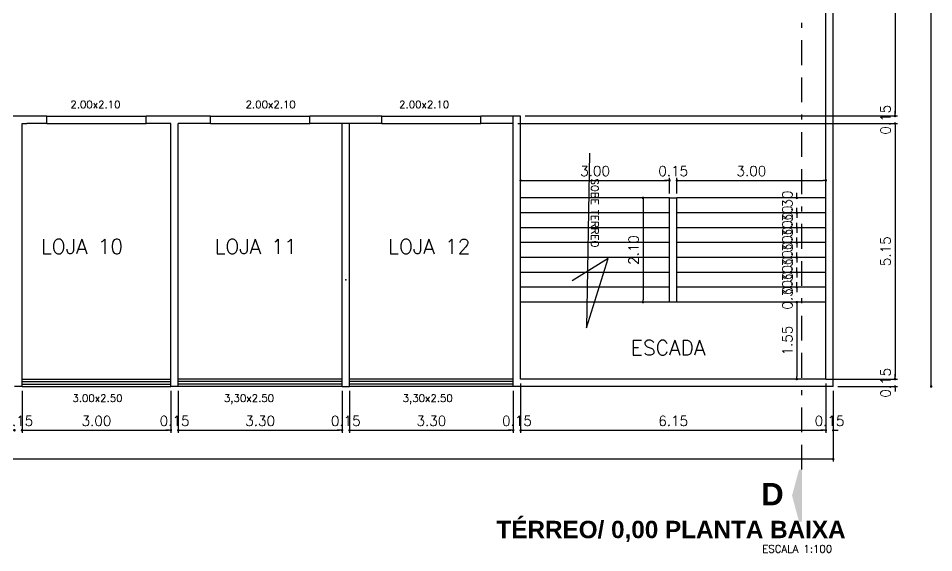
# Model space of a CAD drawing. Extents: x -151 to -2, y -18 to 162.
# Drawn here: x -107.27 to -88.82, y 41.7 to 52.46 of the extents above; entities that cross this region are included whole.
import ezdxf

# ---------------------------------------------------------------- set-up
doc = ezdxf.new("R2010")
doc.units = 0
doc.header["$MEASUREMENT"] = 0
doc.linetypes.add('BORDER', pattern=[1.75, 0.5, -0.25, 0.5, -0.25, 0, -0.25])
doc.layers.get('0').update_dxf_attribs({"linetype": 'CONTINUOUS'})
doc.layers.get('DEFPOINTS').update_dxf_attribs({"linetype": 'CONTINUOUS'})
for name, color, linetype in [('ALVENARIA', 7, 'CONTINUOUS'), ('ALVENARIA1', 44, 'CONTINUOUS'), ('CORTE', 6, 'CONTINUOUS'), ('COTA', 1, 'CONTINUOUS'), ('COTAS', 1, 'CONTINUOUS'), ('JAPOR', 142, 'CONTINUOUS'), ('TEXTO2', 40, 'CONTINUOUS'), ('TEXTO4', 4, 'CONTINUOUS'), ('TEXTO5', 5, 'CONTINUOUS')]:
    doc.layers.add(name, color=color, linetype=linetype)
doc.styles.add('SANSSERIFBOLD', font='sasb____.pfb')
doc.styles.add('SIMPLEX', font='SIMPLEX.SHX')
doc.styles.get("Standard").update_dxf_attribs({"font": 'TXT.shx', "height": 0.2})
doc.dimstyles.new('DIM100', dxfattribs={"dimtxt": 0.18, "dimasz": 0.05, "dimexe": 0.05, "dimexo": 0.09, "dimgap": 0.09, "dimtad": 1, "dimzin": 0, "dimdsep": 46, "dimtxsty": 'Standard', "dimblk": 'DOT', "dimblk1": 'DOT', "dimblk2": 'DOT', "dimsah": 1, "dimcen": 0.09, "dimadec": 0, "dimazin": 0, "dimtfac": 1, "dimtix": 1, "dimtofl": 0, "dimtmove": 2, "dimatfit": 3, "dimldrblk": 'DOT', "dimfxl": 1, "dimtolj": 1, "dimtzin": 0, "dimarcsym": 0})

# ---------------------------------------------------------------- blocks, each defined once
blk = doc.blocks.new('SETA')
at = {"layer": 'COTA'}
for points in [[(-150, 0), (0, 0), (-75, 28.2)], [(-150, 0), (-75, 28.2), (-150, 8.1)], [(-75, 28.2), (0, 0), (0, 8.1)]]:
    blk.add_solid(points, dxfattribs=at)
blk = doc.blocks.new('DOT')
at = {"layer": 'ALVENARIA', "color": 0, "linetype": 'ByBlock'}
blk.add_line((-0.5, 0), (-1, 0), dxfattribs=at)
at = {"layer": 'ALVENARIA', "color": 0, "linetype": 'ByBlock', "const_width": 0.5}
blk.add_lwpolyline([(-0.25, 0, 1), (0.25, 0, 1)], format="xyb", close=True, dxfattribs=at)
blk = doc.blocks.new('*D120')
at = {"color": 0, "linetype": 'ByBlock'}
for p, q in [((-91.417, 70.762), (-91.417, 70.812)), ((-90.923, 70.412), (-91.467, 70.412)), ((-91.417, 70.362), (-91.417, 70.312))]:
    blk.add_line(p, q, dxfattribs=at)
at = {"layer": 'DEFPOINTS', "color": 0, "linetype": 'ByBlock'}
for p in [(-90.833, 70.712), (-91.417, 70.412), (-90.833, 70.412)]:
    blk.add_point(p, dxfattribs=at)
at = {"color": 0, "linetype": 'ByBlock', "xscale": 0.05, "yscale": 0.05, "zscale": 0.05}
for p, rotation in [((-91.417, 70.712), 270), ((-91.417, 70.412), 90)]:
    blk.add_blockref('DOT', p, dxfattribs=dict(at, rotation=rotation))
at = {"color": 0, "linetype": 'ByBlock', "insert": (-91.607, 70.562), "char_height": 0.2, "attachment_point": 5, "rotation": 90}
blk.add_mtext('\\A1;0.30', dxfattribs=at)
blk = doc.blocks.new('*D121')
at = {"color": 0, "linetype": 'ByBlock'}
for p, q in [((-91.417, 70.462), (-91.417, 70.512)), ((-90.923, 70.112), (-91.467, 70.112)), ((-91.417, 70.062), (-91.417, 70.012))]:
    blk.add_line(p, q, dxfattribs=at)
at = {"layer": 'DEFPOINTS', "color": 0, "linetype": 'ByBlock'}
for p in [(-90.833, 70.412), (-91.417, 70.112), (-90.833, 70.112)]:
    blk.add_point(p, dxfattribs=at)
at = {"color": 0, "linetype": 'ByBlock', "xscale": 0.05, "yscale": 0.05, "zscale": 0.05}
for p, rotation in [((-91.417, 70.412), 270), ((-91.417, 70.112), 90)]:
    blk.add_blockref('DOT', p, dxfattribs=dict(at, rotation=rotation))
at = {"color": 0, "linetype": 'ByBlock', "insert": (-91.607, 70.262), "char_height": 0.2, "attachment_point": 5, "rotation": 90}
blk.add_mtext('\\A1;0.30', dxfattribs=at)
blk = doc.blocks.new('*D122')
at = {"color": 0, "linetype": 'ByBlock'}
for p, q in [((-91.417, 70.162), (-91.417, 70.212)), ((-90.923, 69.812), (-91.467, 69.812)), ((-91.417, 69.762), (-91.417, 69.712))]:
    blk.add_line(p, q, dxfattribs=at)
at = {"layer": 'DEFPOINTS', "color": 0, "linetype": 'ByBlock'}
for p in [(-90.833, 70.112), (-91.417, 69.812), (-90.833, 69.812)]:
    blk.add_point(p, dxfattribs=at)
at = {"color": 0, "linetype": 'ByBlock', "xscale": 0.05, "yscale": 0.05, "zscale": 0.05}
for p, rotation in [((-91.417, 70.112), 270), ((-91.417, 69.812), 90)]:
    blk.add_blockref('DOT', p, dxfattribs=dict(at, rotation=rotation))
at = {"color": 0, "linetype": 'ByBlock', "insert": (-91.607, 69.962), "char_height": 0.2, "attachment_point": 5, "rotation": 90}
blk.add_mtext('\\A1;0.30', dxfattribs=at)
blk = doc.blocks.new('*D123')
at = {"color": 0, "linetype": 'ByBlock'}
for p, q in [((-91.417, 69.862), (-91.417, 69.912)), ((-90.923, 69.512), (-91.467, 69.512)), ((-91.417, 69.462), (-91.417, 69.412))]:
    blk.add_line(p, q, dxfattribs=at)
at = {"layer": 'DEFPOINTS', "color": 0, "linetype": 'ByBlock'}
for p in [(-90.833, 69.812), (-91.417, 69.512), (-90.833, 69.512)]:
    blk.add_point(p, dxfattribs=at)
at = {"color": 0, "linetype": 'ByBlock', "xscale": 0.05, "yscale": 0.05, "zscale": 0.05}
for p, rotation in [((-91.417, 69.812), 270), ((-91.417, 69.512), 90)]:
    blk.add_blockref('DOT', p, dxfattribs=dict(at, rotation=rotation))
at = {"color": 0, "linetype": 'ByBlock', "insert": (-91.607, 69.662), "char_height": 0.2, "attachment_point": 5, "rotation": 90}
blk.add_mtext('\\A1;0.30', dxfattribs=at)
blk = doc.blocks.new('*D124')
at = {"color": 0, "linetype": 'ByBlock'}
for p, q in [((-91.417, 69.562), (-91.417, 69.612)), ((-90.923, 69.212), (-91.467, 69.212)), ((-91.417, 69.162), (-91.417, 69.112))]:
    blk.add_line(p, q, dxfattribs=at)
at = {"layer": 'DEFPOINTS', "color": 0, "linetype": 'ByBlock'}
for p in [(-90.833, 69.512), (-91.417, 69.212), (-90.833, 69.212)]:
    blk.add_point(p, dxfattribs=at)
at = {"color": 0, "linetype": 'ByBlock', "xscale": 0.05, "yscale": 0.05, "zscale": 0.05}
for p, rotation in [((-91.417, 69.512), 270), ((-91.417, 69.212), 90)]:
    blk.add_blockref('DOT', p, dxfattribs=dict(at, rotation=rotation))
at = {"color": 0, "linetype": 'ByBlock', "insert": (-91.607, 69.362), "char_height": 0.2, "attachment_point": 5, "rotation": 90}
blk.add_mtext('\\A1;0.30', dxfattribs=at)
blk = doc.blocks.new('*D125')
at = {"color": 0, "linetype": 'ByBlock'}
for p, q in [((-91.417, 69.262), (-91.417, 69.312)), ((-90.923, 68.912), (-91.467, 68.912)), ((-91.417, 68.862), (-91.417, 68.812))]:
    blk.add_line(p, q, dxfattribs=at)
at = {"layer": 'DEFPOINTS', "color": 0, "linetype": 'ByBlock'}
for p in [(-90.833, 69.212), (-91.417, 68.912), (-90.833, 68.912)]:
    blk.add_point(p, dxfattribs=at)
at = {"color": 0, "linetype": 'ByBlock', "xscale": 0.05, "yscale": 0.05, "zscale": 0.05}
for p, rotation in [((-91.417, 69.212), 270), ((-91.417, 68.912), 90)]:
    blk.add_blockref('DOT', p, dxfattribs=dict(at, rotation=rotation))
at = {"color": 0, "linetype": 'ByBlock', "insert": (-91.607, 69.062), "char_height": 0.2, "attachment_point": 5, "rotation": 90}
blk.add_mtext('\\A1;0.30', dxfattribs=at)
blk = doc.blocks.new('*D126')
at = {"color": 0, "linetype": 'ByBlock'}
for p, q in [((-91.417, 68.962), (-91.417, 69.012)), ((-90.923, 68.612), (-91.467, 68.612)), ((-91.417, 68.562), (-91.417, 68.512))]:
    blk.add_line(p, q, dxfattribs=at)
at = {"layer": 'DEFPOINTS', "color": 0, "linetype": 'ByBlock'}
for p in [(-90.833, 68.912), (-91.417, 68.612), (-90.833, 68.612)]:
    blk.add_point(p, dxfattribs=at)
at = {"color": 0, "linetype": 'ByBlock', "xscale": 0.05, "yscale": 0.05, "zscale": 0.05}
for p, rotation in [((-91.417, 68.912), 270), ((-91.417, 68.612), 90)]:
    blk.add_blockref('DOT', p, dxfattribs=dict(at, rotation=rotation))
at = {"color": 0, "linetype": 'ByBlock', "insert": (-91.607, 68.762), "char_height": 0.2, "attachment_point": 5, "rotation": 90}
blk.add_mtext('\\A1;0.30', dxfattribs=at)
blk = doc.blocks.new('*D127')
at = {"color": 0, "linetype": 'ByBlock'}
for p, q in [((-91.417, 68.562), (-91.417, 67.112)), ((-90.923, 67.062), (-91.467, 67.062))]:
    blk.add_line(p, q, dxfattribs=at)
at = {"layer": 'DEFPOINTS', "color": 0, "linetype": 'ByBlock'}
for p in [(-90.833, 68.612), (-91.417, 67.062), (-90.833, 67.062)]:
    blk.add_point(p, dxfattribs=at)
at = {"color": 0, "linetype": 'ByBlock', "xscale": 0.05, "yscale": 0.05, "zscale": 0.05}
for p, rotation in [((-91.417, 68.612), 90), ((-91.417, 67.062), 270)]:
    blk.add_blockref('DOT', p, dxfattribs=dict(at, rotation=rotation))
at = {"color": 0, "linetype": 'ByBlock', "insert": (-91.607, 67.837), "char_height": 0.2, "attachment_point": 5, "rotation": 90}
blk.add_mtext('\\A1;1.55', dxfattribs=at)
blk = doc.blocks.new('*D128')
at = {"color": 0, "linetype": 'ByBlock'}
for p, q in [((-94.073, 70.712), (-94.567, 70.712)), ((-94.517, 70.662), (-94.517, 68.662)), ((-94.073, 68.612), (-94.567, 68.612))]:
    blk.add_line(p, q, dxfattribs=at)
at = {"layer": 'DEFPOINTS', "color": 0, "linetype": 'ByBlock'}
for p in [(-93.983, 70.712), (-94.517, 68.612), (-93.983, 68.612)]:
    blk.add_point(p, dxfattribs=at)
at = {"color": 0, "linetype": 'ByBlock', "xscale": 0.05, "yscale": 0.05, "zscale": 0.05}
for p, rotation in [((-94.517, 70.712), 90), ((-94.517, 68.612), 270)]:
    blk.add_blockref('DOT', p, dxfattribs=dict(at, rotation=rotation))
at = {"color": 0, "linetype": 'ByBlock', "insert": (-94.707, 69.662), "char_height": 0.2, "attachment_point": 5, "rotation": 90}
blk.add_mtext('\\A1;2.10', dxfattribs=at)
blk = doc.blocks.new('*D169')
at = {"color": 0, "linetype": 'ByBlock'}
for p, q in [((-107.033, -34.949), (-107.033, -35.791)), ((-107.233, -35.741), (-107.283, -35.741)), ((-106.983, -35.741), (-106.933, -35.741))]:
    blk.add_line(p, q, dxfattribs=at)
at = {"layer": 'DEFPOINTS', "color": 0, "linetype": 'ByBlock'}
for p in [(-107.183, -34.859), (-107.033, -34.859), (-107.033, -35.741)]:
    blk.add_point(p, dxfattribs=at)
at = {"color": 0, "linetype": 'ByBlock', "xscale": 0.05, "yscale": 0.05, "zscale": 0.05}
blk.add_blockref('DOT', (-107.183, -35.741), dxfattribs=at)
at = {"color": 0, "linetype": 'ByBlock', "xscale": 0.05, "yscale": 0.05, "zscale": 0.05, "rotation": 180}
blk.add_blockref('DOT', (-107.033, -35.741), dxfattribs=at)
at = {"color": 0, "linetype": 'ByBlock', "insert": (-107.108, -35.551), "char_height": 0.2, "attachment_point": 5}
blk.add_mtext('\\A1;0.15', dxfattribs=at)
blk = doc.blocks.new('*D170')
at = {"color": 0, "linetype": 'ByBlock'}
for p, q in [((-104.033, -34.949), (-104.033, -35.791)), ((-106.983, -35.741), (-104.083, -35.741))]:
    blk.add_line(p, q, dxfattribs=at)
at = {"layer": 'DEFPOINTS', "color": 0, "linetype": 'ByBlock'}
for p in [(-107.033, -34.859), (-104.033, -34.859), (-104.033, -35.741)]:
    blk.add_point(p, dxfattribs=at)
at = {"color": 0, "linetype": 'ByBlock', "xscale": 0.05, "yscale": 0.05, "zscale": 0.05, "rotation": 180}
blk.add_blockref('DOT', (-107.033, -35.741), dxfattribs=at)
at = {"color": 0, "linetype": 'ByBlock', "xscale": 0.05, "yscale": 0.05, "zscale": 0.05}
blk.add_blockref('DOT', (-104.033, -35.741), dxfattribs=at)
at = {"color": 0, "linetype": 'ByBlock', "insert": (-105.533, -35.551), "char_height": 0.2, "attachment_point": 5}
blk.add_mtext('\\A1;3.00', dxfattribs=at)
blk = doc.blocks.new('*D171')
at = {"color": 0, "linetype": 'ByBlock'}
for p, q in [((-103.883, -34.949), (-103.883, -35.791)), ((-104.083, -35.741), (-104.133, -35.741)), ((-103.833, -35.741), (-103.783, -35.741))]:
    blk.add_line(p, q, dxfattribs=at)
at = {"layer": 'DEFPOINTS', "color": 0, "linetype": 'ByBlock'}
for p in [(-104.033, -34.859), (-103.883, -34.859), (-103.883, -35.741)]:
    blk.add_point(p, dxfattribs=at)
at = {"color": 0, "linetype": 'ByBlock', "xscale": 0.05, "yscale": 0.05, "zscale": 0.05}
blk.add_blockref('DOT', (-104.033, -35.741), dxfattribs=at)
at = {"color": 0, "linetype": 'ByBlock', "xscale": 0.05, "yscale": 0.05, "zscale": 0.05, "rotation": 180}
blk.add_blockref('DOT', (-103.883, -35.741), dxfattribs=at)
at = {"color": 0, "linetype": 'ByBlock', "insert": (-103.958, -35.551), "char_height": 0.2, "attachment_point": 5}
blk.add_mtext('\\A1;0.15', dxfattribs=at)
blk = doc.blocks.new('*D172')
at = {"color": 0, "linetype": 'ByBlock'}
for p, q in [((-100.583, -34.949), (-100.583, -35.791)), ((-103.833, -35.741), (-100.633, -35.741))]:
    blk.add_line(p, q, dxfattribs=at)
at = {"layer": 'DEFPOINTS', "color": 0, "linetype": 'ByBlock'}
for p in [(-103.883, -34.859), (-100.583, -34.859), (-100.583, -35.741)]:
    blk.add_point(p, dxfattribs=at)
at = {"color": 0, "linetype": 'ByBlock', "xscale": 0.05, "yscale": 0.05, "zscale": 0.05, "rotation": 180}
blk.add_blockref('DOT', (-103.883, -35.741), dxfattribs=at)
at = {"color": 0, "linetype": 'ByBlock', "xscale": 0.05, "yscale": 0.05, "zscale": 0.05}
blk.add_blockref('DOT', (-100.583, -35.741), dxfattribs=at)
at = {"color": 0, "linetype": 'ByBlock', "insert": (-102.233, -35.551), "char_height": 0.2, "attachment_point": 5}
blk.add_mtext('\\A1;3.30', dxfattribs=at)
blk = doc.blocks.new('*D173')
at = {"color": 0, "linetype": 'ByBlock'}
for p, q in [((-100.433, -34.949), (-100.433, -35.791)), ((-100.633, -35.741), (-100.683, -35.741)), ((-100.383, -35.741), (-100.333, -35.741))]:
    blk.add_line(p, q, dxfattribs=at)
at = {"layer": 'DEFPOINTS', "color": 0, "linetype": 'ByBlock'}
for p in [(-100.583, -34.859), (-100.433, -34.859), (-100.433, -35.741)]:
    blk.add_point(p, dxfattribs=at)
at = {"color": 0, "linetype": 'ByBlock', "xscale": 0.05, "yscale": 0.05, "zscale": 0.05}
blk.add_blockref('DOT', (-100.583, -35.741), dxfattribs=at)
at = {"color": 0, "linetype": 'ByBlock', "xscale": 0.05, "yscale": 0.05, "zscale": 0.05, "rotation": 180}
blk.add_blockref('DOT', (-100.433, -35.741), dxfattribs=at)
at = {"color": 0, "linetype": 'ByBlock', "insert": (-100.508, -35.551), "char_height": 0.2, "attachment_point": 5}
blk.add_mtext('\\A1;0.15', dxfattribs=at)
blk = doc.blocks.new('*D174')
at = {"color": 0, "linetype": 'ByBlock'}
for p, q in [((-97.133, -34.949), (-97.133, -35.791)), ((-100.383, -35.741), (-97.183, -35.741))]:
    blk.add_line(p, q, dxfattribs=at)
at = {"layer": 'DEFPOINTS', "color": 0, "linetype": 'ByBlock'}
for p in [(-100.433, -34.859), (-97.133, -34.859), (-97.133, -35.741)]:
    blk.add_point(p, dxfattribs=at)
at = {"color": 0, "linetype": 'ByBlock', "xscale": 0.05, "yscale": 0.05, "zscale": 0.05, "rotation": 180}
blk.add_blockref('DOT', (-100.433, -35.741), dxfattribs=at)
at = {"color": 0, "linetype": 'ByBlock', "xscale": 0.05, "yscale": 0.05, "zscale": 0.05}
blk.add_blockref('DOT', (-97.133, -35.741), dxfattribs=at)
at = {"color": 0, "linetype": 'ByBlock', "insert": (-98.783, -35.551), "char_height": 0.2, "attachment_point": 5}
blk.add_mtext('\\A1;3.30', dxfattribs=at)
blk = doc.blocks.new('*D175')
at = {"color": 0, "linetype": 'ByBlock'}
for p, q in [((-96.983, -34.799), (-96.983, -35.791)), ((-97.183, -35.741), (-97.233, -35.741)), ((-96.933, -35.741), (-96.883, -35.741))]:
    blk.add_line(p, q, dxfattribs=at)
at = {"layer": 'DEFPOINTS', "color": 0, "linetype": 'ByBlock'}
for p in [(-97.133, -34.859), (-96.983, -34.709), (-96.983, -35.741)]:
    blk.add_point(p, dxfattribs=at)
at = {"color": 0, "linetype": 'ByBlock', "xscale": 0.05, "yscale": 0.05, "zscale": 0.05}
blk.add_blockref('DOT', (-97.133, -35.741), dxfattribs=at)
at = {"color": 0, "linetype": 'ByBlock', "xscale": 0.05, "yscale": 0.05, "zscale": 0.05, "rotation": 180}
blk.add_blockref('DOT', (-96.983, -35.741), dxfattribs=at)
at = {"color": 0, "linetype": 'ByBlock', "insert": (-97.058, -35.551), "char_height": 0.2, "attachment_point": 5}
blk.add_mtext('\\A1;0.15', dxfattribs=at)
blk = doc.blocks.new('*D176')
at = {"color": 0, "linetype": 'ByBlock'}
for p, q in [((-90.833, -34.799), (-90.833, -35.791)), ((-96.933, -35.741), (-90.883, -35.741))]:
    blk.add_line(p, q, dxfattribs=at)
at = {"layer": 'DEFPOINTS', "color": 0, "linetype": 'ByBlock'}
for p in [(-96.983, -34.709), (-90.833, -34.709), (-90.833, -35.741)]:
    blk.add_point(p, dxfattribs=at)
at = {"color": 0, "linetype": 'ByBlock', "xscale": 0.05, "yscale": 0.05, "zscale": 0.05, "rotation": 180}
blk.add_blockref('DOT', (-96.983, -35.741), dxfattribs=at)
at = {"color": 0, "linetype": 'ByBlock', "xscale": 0.05, "yscale": 0.05, "zscale": 0.05}
blk.add_blockref('DOT', (-90.833, -35.741), dxfattribs=at)
at = {"color": 0, "linetype": 'ByBlock', "insert": (-93.908, -35.551), "char_height": 0.2, "attachment_point": 5}
blk.add_mtext('\\A1;6.15', dxfattribs=at)
blk = doc.blocks.new('*D177')
at = {"color": 0, "linetype": 'ByBlock'}
for p, q in [((-90.683, -34.949), (-90.683, -35.791)), ((-90.883, -35.741), (-90.933, -35.741)), ((-90.633, -35.741), (-90.583, -35.741))]:
    blk.add_line(p, q, dxfattribs=at)
at = {"layer": 'DEFPOINTS', "color": 0, "linetype": 'ByBlock'}
for p in [(-90.833, -34.709), (-90.683, -34.859), (-90.683, -35.741)]:
    blk.add_point(p, dxfattribs=at)
at = {"color": 0, "linetype": 'ByBlock', "xscale": 0.05, "yscale": 0.05, "zscale": 0.05}
blk.add_blockref('DOT', (-90.833, -35.741), dxfattribs=at)
at = {"color": 0, "linetype": 'ByBlock', "xscale": 0.05, "yscale": 0.05, "zscale": 0.05, "rotation": 180}
blk.add_blockref('DOT', (-90.683, -35.741), dxfattribs=at)
at = {"color": 0, "linetype": 'ByBlock', "insert": (-90.758, -35.551), "char_height": 0.2, "attachment_point": 5}
blk.add_mtext('\\A1;0.15', dxfattribs=at)
blk = doc.blocks.new('*D178')
at = {"color": 0, "linetype": 'ByBlock'}
for p, q in [((-148.728, -34.949), (-148.728, -36.37)), ((-90.683, -34.949), (-90.683, -36.37)), ((-90.733, -36.32), (-148.678, -36.32))]:
    blk.add_line(p, q, dxfattribs=at)
at = {"layer": 'DEFPOINTS', "color": 0, "linetype": 'ByBlock'}
for p in [(-148.728, -34.859), (-90.683, -34.859), (-148.728, -36.32)]:
    blk.add_point(p, dxfattribs=at)
at = {"color": 0, "linetype": 'ByBlock', "xscale": 0.05, "yscale": 0.05, "zscale": 0.05, "rotation": 180}
blk.add_blockref('DOT', (-148.728, -36.32), dxfattribs=at)
at = {"color": 0, "linetype": 'ByBlock', "xscale": 0.05, "yscale": 0.05, "zscale": 0.05}
blk.add_blockref('DOT', (-90.683, -36.32), dxfattribs=at)
at = {"color": 0, "linetype": 'ByBlock', "insert": (-119.705, -36.13), "char_height": 0.2, "attachment_point": 5}
blk.add_mtext('\\A1;58.05', dxfattribs=at)
blk = doc.blocks.new('*D262')
at = {"color": 0, "linetype": 'ByBlock'}
for p, q in [((-89.438, -24.309), (-89.438, -29.359)), ((-96.893, -29.409), (-89.388, -29.409))]:
    blk.add_line(p, q, dxfattribs=at)
at = {"layer": 'DEFPOINTS', "color": 0, "linetype": 'ByBlock'}
for p in [(-90.683, -24.259), (-96.983, -29.409), (-89.438, -29.409)]:
    blk.add_point(p, dxfattribs=at)
at = {"color": 0, "linetype": 'ByBlock', "xscale": 0.05, "yscale": 0.05, "zscale": 0.05}
for p, rotation in [((-89.438, -24.259), 90), ((-89.438, -29.409), 270)]:
    blk.add_blockref('DOT', p, dxfattribs=dict(at, rotation=rotation))
at = {"color": 0, "linetype": 'ByBlock', "insert": (-89.628, -26.834), "char_height": 0.2, "attachment_point": 5, "rotation": 90}
blk.add_mtext('\\A1;5.15', dxfattribs=at)
blk = doc.blocks.new('*D263')
at = {"color": 0, "linetype": 'ByBlock'}
for p, q in [((-89.438, -29.359), (-89.438, -29.309)), ((-97.043, -29.559), (-89.388, -29.559)), ((-89.438, -29.609), (-89.438, -29.659))]:
    blk.add_line(p, q, dxfattribs=at)
at = {"layer": 'DEFPOINTS', "color": 0, "linetype": 'ByBlock'}
for p in [(-96.983, -29.409), (-97.133, -29.559), (-89.438, -29.559)]:
    blk.add_point(p, dxfattribs=at)
at = {"color": 0, "linetype": 'ByBlock', "xscale": 0.05, "yscale": 0.05, "zscale": 0.05}
for p, rotation in [((-89.438, -29.409), 270), ((-89.438, -29.559), 90)]:
    blk.add_blockref('DOT', p, dxfattribs=dict(at, rotation=rotation))
at = {"color": 0, "linetype": 'ByBlock', "insert": (-89.628, -29.484), "char_height": 0.2, "attachment_point": 5, "rotation": 90}
blk.add_mtext('\\A1;0.15', dxfattribs=at)
blk = doc.blocks.new('*D264')
at = {"color": 0, "linetype": 'ByBlock'}
for p, q in [((-89.438, -29.609), (-89.438, -34.659)), ((-90.833, -34.709), (-89.388, -34.709))]:
    blk.add_line(p, q, dxfattribs=at)
at = {"layer": 'DEFPOINTS', "color": 0, "linetype": 'ByBlock'}
for p in [(-97.133, -29.559), (-90.923, -34.709), (-89.438, -34.709)]:
    blk.add_point(p, dxfattribs=at)
at = {"color": 0, "linetype": 'ByBlock', "xscale": 0.05, "yscale": 0.05, "zscale": 0.05}
for p, rotation in [((-89.438, -29.559), 90), ((-89.438, -34.709), 270)]:
    blk.add_blockref('DOT', p, dxfattribs=dict(at, rotation=rotation))
at = {"color": 0, "linetype": 'ByBlock', "insert": (-89.628, -32.134), "char_height": 0.2, "attachment_point": 5, "rotation": 90}
blk.add_mtext('\\A1;5.15', dxfattribs=at)
blk = doc.blocks.new('*D265')
at = {"color": 0, "linetype": 'ByBlock'}
for p, q in [((-89.438, -34.659), (-89.438, -34.609)), ((-90.593, -34.859), (-89.388, -34.859)), ((-89.438, -34.909), (-89.438, -34.959))]:
    blk.add_line(p, q, dxfattribs=at)
at = {"layer": 'DEFPOINTS', "color": 0, "linetype": 'ByBlock'}
for p in [(-90.923, -34.709), (-90.683, -34.859), (-89.438, -34.859)]:
    blk.add_point(p, dxfattribs=at)
at = {"color": 0, "linetype": 'ByBlock', "xscale": 0.05, "yscale": 0.05, "zscale": 0.05}
for p, rotation in [((-89.438, -34.709), 270), ((-89.438, -34.859), 90)]:
    blk.add_blockref('DOT', p, dxfattribs=dict(at, rotation=rotation))
at = {"color": 0, "linetype": 'ByBlock', "insert": (-89.628, -34.784), "char_height": 0.2, "attachment_point": 5, "rotation": 90}
blk.add_mtext('\\A1;0.15', dxfattribs=at)
blk = doc.blocks.new('*D266')
at = {"color": 0, "linetype": 'ByBlock'}
for p, q in [((-93.893, 3.641), (-88.659, 3.641)), ((-88.709, -34.809), (-88.709, 3.591))]:
    blk.add_line(p, q, dxfattribs=at)
at = {"layer": 'DEFPOINTS', "color": 0, "linetype": 'ByBlock'}
for p in [(-93.983, 3.641), (-88.709, 3.641), (-90.683, -34.859)]:
    blk.add_point(p, dxfattribs=at)
at = {"color": 0, "linetype": 'ByBlock', "xscale": 0.05, "yscale": 0.05, "zscale": 0.05}
for p, rotation in [((-88.709, 3.641), 90), ((-88.709, -34.859), 270)]:
    blk.add_blockref('DOT', p, dxfattribs=dict(at, rotation=rotation))
at = {"color": 0, "linetype": 'ByBlock', "insert": (-88.899, -15.609), "char_height": 0.2, "attachment_point": 5, "rotation": 90}
blk.add_mtext('\\A1;38.50', dxfattribs=at)
blk = doc.blocks.new('*D334')
at = {"color": 0, "linetype": 'ByBlock'}
for p, q in [((-97.147, 48.933), (-97.147, 49.245)), ((-97.097, 49.195), (-94.197, 49.195)), ((-94.147, 48.933), (-94.147, 49.245))]:
    blk.add_line(p, q, dxfattribs=at)
at = {"layer": 'DEFPOINTS', "color": 0, "linetype": 'ByBlock'}
for p in [(-94.147, 49.195), (-97.147, 48.843), (-94.147, 48.843)]:
    blk.add_point(p, dxfattribs=at)
at = {"color": 0, "linetype": 'ByBlock', "xscale": 0.05, "yscale": 0.05, "zscale": 0.05, "rotation": 180}
blk.add_blockref('DOT', (-97.147, 49.195), dxfattribs=at)
at = {"color": 0, "linetype": 'ByBlock', "xscale": 0.05, "yscale": 0.05, "zscale": 0.05}
blk.add_blockref('DOT', (-94.147, 49.195), dxfattribs=at)
at = {"color": 0, "linetype": 'ByBlock', "insert": (-95.647, 49.385), "char_height": 0.2, "attachment_point": 5}
blk.add_mtext('\\A1;3.00', dxfattribs=at)
blk = doc.blocks.new('*D335')
at = {"color": 0, "linetype": 'ByBlock'}
for p, q in [((-94.197, 49.195), (-94.247, 49.195)), ((-93.997, 48.933), (-93.997, 49.245)), ((-93.947, 49.195), (-93.897, 49.195))]:
    blk.add_line(p, q, dxfattribs=at)
at = {"layer": 'DEFPOINTS', "color": 0, "linetype": 'ByBlock'}
for p in [(-93.997, 49.195), (-94.147, 48.843), (-93.997, 48.843)]:
    blk.add_point(p, dxfattribs=at)
at = {"color": 0, "linetype": 'ByBlock', "xscale": 0.05, "yscale": 0.05, "zscale": 0.05}
blk.add_blockref('DOT', (-94.147, 49.195), dxfattribs=at)
at = {"color": 0, "linetype": 'ByBlock', "xscale": 0.05, "yscale": 0.05, "zscale": 0.05, "rotation": 180}
blk.add_blockref('DOT', (-93.997, 49.195), dxfattribs=at)
at = {"color": 0, "linetype": 'ByBlock', "insert": (-94.072, 49.385), "char_height": 0.2, "attachment_point": 5}
blk.add_mtext('\\A1;0.15', dxfattribs=at)
blk = doc.blocks.new('*D336')
at = {"color": 0, "linetype": 'ByBlock'}
for p, q in [((-93.947, 49.195), (-91.047, 49.195)), ((-90.997, 48.933), (-90.997, 49.245))]:
    blk.add_line(p, q, dxfattribs=at)
at = {"layer": 'DEFPOINTS', "color": 0, "linetype": 'ByBlock'}
for p in [(-90.997, 49.195), (-93.997, 48.843), (-90.997, 48.843)]:
    blk.add_point(p, dxfattribs=at)
at = {"color": 0, "linetype": 'ByBlock', "xscale": 0.05, "yscale": 0.05, "zscale": 0.05, "rotation": 180}
blk.add_blockref('DOT', (-93.997, 49.195), dxfattribs=at)
at = {"color": 0, "linetype": 'ByBlock', "xscale": 0.05, "yscale": 0.05, "zscale": 0.05}
blk.add_blockref('DOT', (-90.997, 49.195), dxfattribs=at)
at = {"color": 0, "linetype": 'ByBlock', "insert": (-92.497, 49.385), "char_height": 0.2, "attachment_point": 5}
blk.add_mtext('\\A1;3.00', dxfattribs=at)

msp = doc.modelspace()

# ---------------------------------------------------------------- linework, layer by layer
at = {"layer": 'ALVENARIA'}
for p, q in [((-90.997, 50.493), (-90.997, 55.793)), ((-90.847, 45.043), (-90.847, 55.793)), ((-107.097, 50.493), (-107.847, 50.493)), ((-106.697, 50.493), (-107.097, 50.493)), ((-106.697, 50.343), (-106.697, 50.493)), ((-104.697, 50.343), (-104.697, 50.493)), ((-103.397, 50.493), (-104.697, 50.493)), ((-103.397, 50.343), (-103.397, 50.493)), ((-101.397, 50.343), (-101.397, 50.493)), ((-99.947, 50.493), (-101.397, 50.493)), ((-99.947, 50.343), (-99.947, 50.493)), ((-97.397, 50.493), (-97.947, 50.493)), ((-97.947, 50.343), (-97.947, 50.493)), ((-97.147, 50.493), (-97.397, 50.493)), ((-97.297, 45.043), (-97.297, 50.493)), ((-97.147, 45.193), (-97.147, 50.493)), ((-90.997, 45.193), (-90.997, 50.493)), ((-107.197, 45.043), (-107.197, 50.343)), ((-106.697, 50.343), (-107.097, 50.343)), ((-104.197, 50.343), (-104.697, 50.343)), ((-104.197, 45.043), (-104.197, 50.343)), ((-104.047, 45.043), (-104.047, 50.343)), ((-103.397, 50.343), (-104.047, 50.343)), ((-99.947, 50.343), (-101.397, 50.343)), ((-100.747, 45.043), (-100.747, 50.343)), ((-100.597, 45.043), (-100.597, 50.343)), ((-97.397, 50.343), (-97.947, 50.343)), ((-97.297, 50.343), (-97.397, 50.343)), ((-97.297, 50.343), (-97.347, 50.343)), ((-94.147, 46.743), (-94.147, 48.843)), ((-93.997, 46.743), (-93.997, 48.843)), ((-107.197, 45.043), (-107.347, 45.043)), ((-104.047, 45.043), (-104.197, 45.043)), ((-90.847, 45.043), (-97.297, 45.043)), ((-90.997, 45.193), (-97.147, 45.193))]:
    msp.add_line(p, q, dxfattribs=at)
at = {"layer": 'ALVENARIA', "linetype": 'Continuous'}
for p, q in [((-94.147, 48.843), (-93.997, 48.843)), ((-100.747, 45.043), (-100.597, 45.043))]:
    msp.add_line(p, q, dxfattribs=at)
at = {"layer": 'ALVENARIA1'}
for p, q in [((-94.147, 48.843), (-97.147, 48.843)), ((-90.997, 48.843), (-93.997, 48.843)), ((-94.147, 48.543), (-97.147, 48.543)), ((-90.997, 48.543), (-93.997, 48.543)), ((-94.147, 48.243), (-97.147, 48.243)), ((-90.997, 48.243), (-93.997, 48.243)), ((-94.147, 47.943), (-97.147, 47.943)), ((-90.997, 47.943), (-93.997, 47.943)), ((-94.147, 47.643), (-97.147, 47.643)), ((-90.997, 47.643), (-93.997, 47.643)), ((-94.147, 47.343), (-97.147, 47.343)), ((-90.997, 47.343), (-93.997, 47.343)), ((-94.147, 47.043), (-97.147, 47.043)), ((-90.997, 47.043), (-93.997, 47.043)), ((-93.997, 46.743), (-97.147, 46.743)), ((-90.997, 46.743), (-93.997, 46.743))]:
    msp.add_line(p, q, dxfattribs=at)
at = {"layer": 'CORTE', "linetype": 'BORDER'}
msp.add_line((-91.48, 43.371), (-91.48, 56.079), dxfattribs=at)
at = {"layer": 'COTA'}
for p, q in [((-95.763, 49.742), (-95.817, 46.225)), ((-95.383, 47.625), (-96.111, 47.171)), ((-95.817, 46.225), (-95.383, 47.625))]:
    msp.add_line(p, q, dxfattribs=at)
at = {"layer": 'JAPOR'}
for p, q in [((-106.697, 50.493), (-104.697, 50.493)), ((-103.397, 50.493), (-101.397, 50.493)), ((-99.947, 50.493), (-97.947, 50.493)), ((-107.197, 50.343), (-107.097, 50.343)), ((-106.697, 50.343), (-104.697, 50.343)), ((-103.397, 50.343), (-101.397, 50.343)), ((-99.947, 50.343), (-97.947, 50.343)), ((-97.347, 50.343), (-97.397, 50.343)), ((-107.197, 45.193), (-104.197, 45.193)), ((-107.197, 45.143), (-104.197, 45.143)), ((-107.197, 45.093), (-104.197, 45.093)), ((-107.197, 45.043), (-104.197, 45.043)), ((-100.747, 45.193), (-104.047, 45.193)), ((-100.747, 45.143), (-104.047, 45.143)), ((-100.747, 45.093), (-104.047, 45.093)), ((-100.747, 45.043), (-104.047, 45.043)), ((-97.297, 45.193), (-100.597, 45.193)), ((-97.297, 45.143), (-100.597, 45.143)), ((-97.297, 45.093), (-100.597, 45.093)), ((-97.297, 45.043), (-100.597, 45.043))]:
    msp.add_line(p, q, dxfattribs=at)
msp.add_point((-100.672, 47.193), dxfattribs=at)

# ---------------------------------------------------------------- block references
at = {"layer": 'COTA', "xscale": 0.007, "yscale": 0.007, "zscale": 0.007, "rotation": 90}
msp.add_blockref('SETA', (-91.48, 43.371), dxfattribs=at)

# ---------------------------------------------------------------- texts
at = {"layer": 'TEXTO2', "style": 'SIMPLEX'}
for s, p in [('2.00x2.10', (-106.222, 50.651)), ('2.00x2.10', (-102.69, 50.651)), ('2.00x2.10', (-99.596, 50.651)), ('3.00x2.50', (-106.181, 44.735)), ('3,30x2.50', (-103.127, 44.735)), ('3,30x2.50', (-99.525, 44.735)), ('ESCALA 1:100', (-92.277, 41.696))]:
    msp.add_text(s, height=0.15, dxfattribs=at).set_placement(p)
msp.add_text('SOBE TERREO', height=0.15, rotation=270, dxfattribs=at).set_placement((-95.725, 49.235))
at = {"layer": 'TEXTO4', "style": 'SIMPLEX'}
for s, p in [('LOJA 10', (-106.817, 47.714)), ('LOJA 11', (-103.318, 47.714)), ('LOJA 12', (-99.819, 47.714)), ('ESCADA', (-94.929, 45.675))]:
    msp.add_text(s, height=0.3, dxfattribs=at).set_placement(p)
at = {"layer": 'TEXTO5', "style": 'SANSSERIFBOLD'}
for s, height, p in [('D', 0.45, (-92.3, 42.651)), ('TÉRREO/ 0,00 PLANTA BAIXA', 0.35, (-97.634, 41.988))]:
    msp.add_text(s, height=height, dxfattribs=at).set_placement(p)

# ---------------------------------------------------------------- dimensions: what is measured, and where the dimension line sits
at = {"layer": 'COTA', "linetype": 'Continuous'}
for base, p1, p2, picture, middle in [((-91.581, 48.543), (-90.997, 48.843), (-90.997, 48.543), '*D120', (-91.771, 48.693)), ((-91.581, 48.243), (-90.997, 48.543), (-90.997, 48.243), '*D121', (-91.771, 48.393)), ((-91.581, 47.943), (-90.997, 48.243), (-90.997, 47.943), '*D122', (-91.771, 48.093)), ((-91.581, 47.643), (-90.997, 47.943), (-90.997, 47.643), '*D123', (-91.771, 47.793)), ((-91.581, 47.343), (-90.997, 47.643), (-90.997, 47.343), '*D124', (-91.771, 47.493)), ((-91.581, 47.043), (-90.997, 47.343), (-90.997, 47.043), '*D125', (-91.771, 47.193)), ((-91.581, 46.743), (-90.997, 47.043), (-90.997, 46.743), '*D126', (-91.771, 46.893)), ((-91.581, 45.193), (-90.997, 46.743), (-90.997, 45.193), '*D127', (-91.771, 45.968))]:
    dim = msp.add_linear_dim(base=base, p1=p1, p2=p2, angle=90, dimstyle='DIM100', override={"dimse1": 1}, dxfattribs=at)
    dim.commit()
    dim.dimension.update_dxf_attribs({"geometry": picture, "text_midpoint": middle, "insert": (-0.164, -21.869)})
dim = msp.add_linear_dim(base=(-94.681, 46.743), p1=(-94.147, 48.843), p2=(-94.147, 46.743), angle=90, dimstyle='DIM100', dxfattribs=at)
dim.commit()
dim.dimension.update_dxf_attribs({"geometry": '*D128', "text_midpoint": (-94.871, 47.793), "insert": (-0.164, -21.869)})
dim = msp.add_linear_dim(base=(-148.891969028, 43.583127963), p1=(-90.846969028, 45.043474538), p2=(-148.891969028, 45.043474538), dimstyle='DIM100', dxfattribs=at)
dim.commit()
dim.dimension.update_dxf_attribs({"geometry": '*D178', "text_midpoint": (-119.869469028, 43.773127963), "insert": (-0.16399239, 79.902848748)})
for base, p1, p2, picture, middle in [((-107.197, 44.161), (-107.347, 45.043), (-107.197, 45.043), '*D169', (-107.272, 44.351)), ((-104.197, 44.161), (-107.197, 45.043), (-104.197, 45.043), '*D170', (-105.697, 44.351)), ((-104.047, 44.161), (-104.197, 45.043), (-104.047, 45.043), '*D171', (-104.122, 44.351)), ((-100.747, 44.161), (-104.047, 45.043), (-100.747, 45.043), '*D172', (-102.397, 44.351)), ((-100.597, 44.161), (-100.747, 45.043), (-100.597, 45.043), '*D173', (-100.672, 44.351)), ((-97.297, 44.161), (-100.597, 45.043), (-97.297, 45.043), '*D174', (-98.947, 44.351)), ((-97.147, 44.161), (-97.297, 45.043), (-97.147, 45.193), '*D175', (-97.222, 44.351)), ((-90.997, 44.161), (-97.147, 45.193), (-90.997, 45.193), '*D176', (-94.072, 44.351)), ((-90.847, 44.161), (-90.997, 45.193), (-90.847, 45.043), '*D177', (-90.922, 44.351))]:
    dim = msp.add_linear_dim(base=base, p1=p1, p2=p2, dimstyle='DIM100', override={"dimse1": 1}, dxfattribs=at)
    dim.commit()
    dim.dimension.update_dxf_attribs({"geometry": picture, "text_midpoint": middle, "insert": (-0.164, 79.903)})
at = {"layer": 'COTAS', "linetype": 'Continuous'}
for base, p1, p2, picture, middle in [((-88.872, 83.543), (-90.847, 45.043), (-94.147, 83.543), '*D266', (-89.062, 64.293)), ((-89.602, 50.493), (-90.847, 55.643), (-97.147, 50.493), '*D262', (-89.792, 53.068)), ((-89.602, 50.343), (-97.147, 50.493), (-97.297, 50.343), '*D263', (-89.792, 50.418)), ((-89.602, 45.193), (-97.297, 50.343), (-91.087, 45.193), '*D264', (-89.792, 47.768)), ((-89.602, 45.043), (-91.087, 45.193), (-90.847, 45.043), '*D265', (-89.792, 45.118))]:
    dim = msp.add_linear_dim(base=base, p1=p1, p2=p2, angle=90, dimstyle='DIM100', override={"dimtxt": 0.09, "dimsah": 0, "dimse1": 1}, dxfattribs=at)
    dim.commit()
    dim.dimension.update_dxf_attribs({"geometry": picture, "text_midpoint": middle, "insert": (-0.164, 79.903)})
dim = msp.add_linear_dim(base=(-94.147, 49.195), p1=(-97.147, 48.843), p2=(-94.147, 48.843), dimstyle='DIM100', dxfattribs=at)
dim.commit()
dim.dimension.update_dxf_attribs({"geometry": '*D334', "text_midpoint": (-95.647, 49.385)})
for base, p1, p2, picture, middle in [((-93.997, 49.195), (-94.147, 48.843), (-93.997, 48.843), '*D335', (-94.072, 49.385)), ((-90.997, 49.195), (-93.997, 48.843), (-90.997, 48.843), '*D336', (-92.497, 49.385))]:
    dim = msp.add_linear_dim(base=base, p1=p1, p2=p2, dimstyle='DIM100', override={"dimse1": 1}, dxfattribs=at)
    dim.commit()
    dim.dimension.update_dxf_attribs({"geometry": picture, "text_midpoint": middle})

doc.saveas('drawing.dxf')
